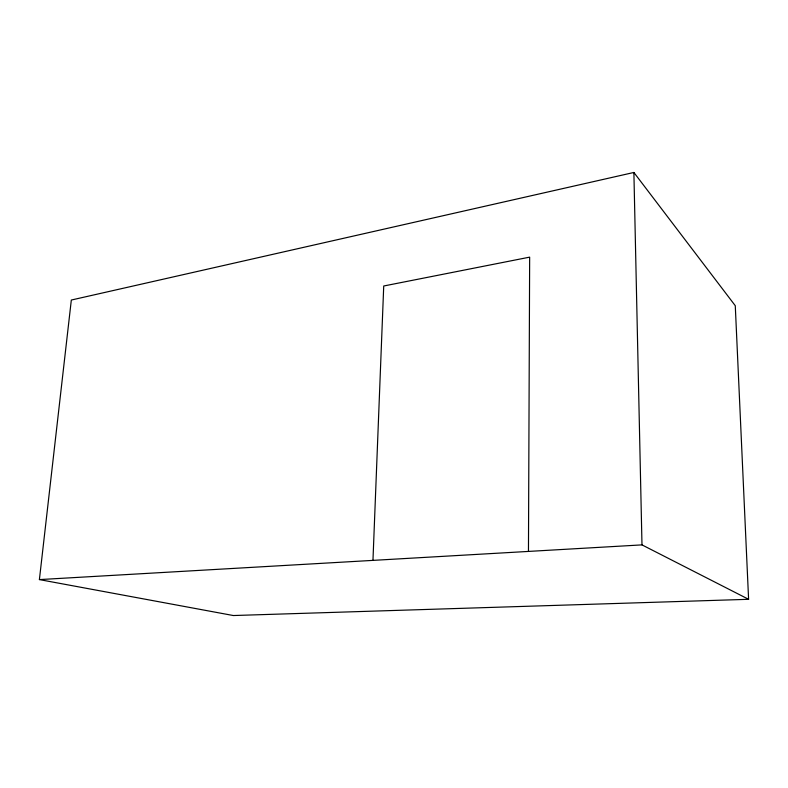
<?xml version="1.0" encoding="UTF-8"?>
<svg xmlns="http://www.w3.org/2000/svg" width="788" height="788" viewBox="0 0 788 788"><rect width="100%" height="100%" fill="white"/><g stroke="black" fill="none" stroke-linecap="round" stroke-linejoin="round"><path stroke-width="1.18" d="M528.462 551.423L529.654 257.144L383.726 285.995L372.96 560.376M39.4 579.594L71.324 300.031L633.887 172.464L735.273 305.705L748.6 599.304L233.346 615.536L39.4 579.594L641.984 544.882L748.6 599.304M633.887 172.464L641.984 544.882"/></g></svg>
